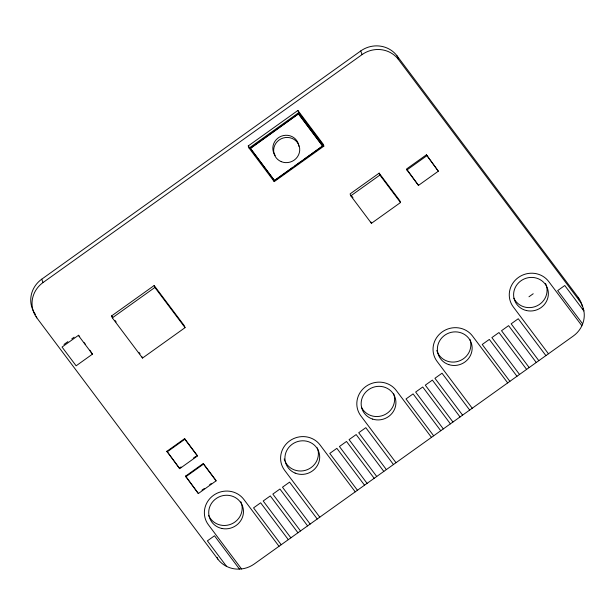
<?xml version="1.0" encoding="UTF-8"?>
<svg xmlns="http://www.w3.org/2000/svg" width="615" height="615" viewBox="0 0 615 615"><rect width="100%" height="100%" fill="white"/><g stroke="black" fill="none" stroke-linecap="round" stroke-linejoin="round"><path stroke-width="0.92" d="M36.185 316.179L36.831 317.87L217.841 559.127A26.222 25.054 -20.9 0 0 225.228 565.669L228.234 567.145A26.222 25.054 -20.9 0 0 238.128 569.136L241.541 568.944A26.222 25.054 -20.9 0 0 254.195 564.032L573.272 336.051A26.222 25.054 -20.9 0 0 581.89 325.758L583.105 322.644A26.222 25.054 -20.9 0 0 584.158 312.835L583.62 309.599A26.222 25.054 -20.9 0 0 579.461 300.75L578.169 297.368L397.067 55.873A26.222 25.054 -20.9 0 0 360.713 50.968L41.728 279.187A26.222 25.054 -20.9 0 0 33.364 311.013M36.831 317.87A26.222 25.054 -20.9 0 1 43.019 282.569L362.097 54.589A26.222 25.054 -20.9 0 1 398.451 59.494L579.461 300.75M248.26 145.924L297.891 110.462L323.036 143.972L323.867 146.139L274.229 181.61L249.09 148.1L248.26 145.924L249.398 147.446M249.09 148.1L298.721 112.637L297.891 110.462M250.297 148.261L298.513 113.813L322.652 145.978L274.528 180.672L250.297 148.261L274.528 180.672M250.39 148.507L298.513 113.813M274.436 180.433L293.101 167.096M294.654 165.981L301.658 160.984M303.21 159.869L310.206 154.872M311.767 153.758L322.652 145.978M64.006 344.415L67.896 341.64M71.778 338.865L74.108 337.197M111.599 315.918L154.15 285.521L184.316 325.727L185.054 327.657L142.511 358.061L112.337 317.847L111.599 315.918L112.745 317.432M112.337 317.847L154.888 287.451L154.15 285.521M92.434 354.155L76.129 365.81L62.046 347.045L78.359 335.39L92.434 354.155L89.813 350.189M379.155 173.138L350.081 193.91L350.819 195.839L371.437 223.314L400.503 202.543L399.765 200.613L379.155 173.138L379.893 175.067L400.503 202.543M350.819 195.839L379.893 175.067M426.403 154.819L406.546 169.002L406.915 169.971L418.484 185.384L438.334 171.193L426.403 154.819L438.334 171.193M406.915 169.971L426.772 155.779M166.896 451.302L184.623 438.641L197.192 455.392L197.423 455.999L179.695 468.661L166.896 451.302L179.695 468.661M167.126 451.91L184.854 439.241L184.623 438.641M179.465 468.061L181.002 466.954M193.341 458.144L195.647 456.491M185.553 476.171L203.273 463.502L215.85 480.261L216.08 480.861L198.353 493.53L185.553 476.171L198.353 493.53M185.784 476.771L203.504 464.11L203.273 463.502M201.974 490.17L204.288 488.518M209.684 484.666L211.222 483.567M528.962 296.784L533.213 293.747M582.636 323.851L557.674 290.58L564.762 285.514L583.843 310.936L582.874 308.399M581.89 325.758L548.718 281.539A21.856 20.879 -20.9 0 0 518.414 277.457A21.856 20.879 -20.9 0 0 513.264 306.877L548.457 353.786M407.099 169.732L418.484 185.384M545.905 355.608L518.253 318.747L511.157 323.821L538.817 360.674M536.265 362.496L508.605 325.643L501.517 330.709L529.169 367.562M526.617 369.392L498.965 332.531L491.877 337.597L519.529 374.458M516.977 376.28L489.325 339.418L482.229 344.485L509.889 381.346M507.69 382.914L472.489 336.005A21.856 20.879 -20.9 0 0 442.193 331.916A21.856 20.879 -20.9 0 0 437.034 361.336L472.235 408.245M298.721 112.637L323.867 146.139M298.606 114.052L322.744 146.224M351.803 196.193L352.949 197.722M469.683 410.074L442.024 373.213L434.936 378.279L462.588 415.14M460.035 416.962L432.383 380.101L425.296 385.167L452.948 422.028M253.403 152.781L255.686 155.826M261.975 164.205L263.112 165.727M450.395 423.85L422.743 386.996L415.648 392.062L443.307 428.916M440.755 430.738L413.096 393.884L406.008 398.951L433.66 435.804M431.461 437.38L396.268 390.471A21.856 20.879 -20.9 0 0 365.971 386.381A21.856 20.879 -20.9 0 0 360.813 415.802L396.006 462.711M393.454 464.533L365.802 427.679L358.714 432.745L386.366 469.599M383.814 471.421L356.162 434.567L349.066 439.633L376.726 476.487M374.174 478.316L346.514 441.455L339.426 446.521L367.078 483.382M364.526 485.204L336.874 448.343L329.778 453.409L357.438 490.27M355.239 491.839L320.038 444.929A21.856 20.879 -20.9 0 0 289.742 440.84A21.856 20.879 -20.9 0 0 284.591 470.26L319.785 517.169M154.888 287.451L185.054 327.657M317.232 518.999L289.58 482.137L282.485 487.203L310.144 524.065M307.592 525.887L279.933 489.025L272.845 494.091L300.497 530.953M297.944 532.774L270.293 495.921L263.197 500.987L290.857 537.841M288.304 539.67L260.645 502.809L253.557 507.875L281.209 544.736M115.02 320.469L116.158 321.983M138.929 352.334L140.066 353.848M279.01 546.305L243.817 499.395A21.856 20.879 -20.9 0 0 213.52 495.306A21.856 20.879 -20.9 0 0 208.362 524.726L241.541 568.944M184.854 439.241L197.423 455.999M203.504 464.11L216.08 480.861M78.551 335.175L79.681 336.674M84.186 342.686L85.308 344.185M239.45 569.06L214.489 535.788L207.393 540.854L226.474 566.277M397.067 55.873L398.451 59.494M360.713 50.968L362.097 54.589M370.945 222.023L371.437 223.314M273.675 180.157L274.229 181.61M142.019 356.769L142.511 358.061M217.195 557.436L217.841 559.127M41.728 279.187L43.019 282.569M35.539 314.488A26.222 25.054 -20.9 0 1 33.748 311.736M393.669 393.746A17.481 16.697 -20.9 0 1 383.814 415.11A17.481 16.697 -20.9 0 1 361.52 407.361M578.169 297.368A26.222 25.054 -20.9 0 1 582.328 306.216M317.302 447.835A17.481 16.697 -20.9 0 1 307.554 469.583A17.481 16.697 -20.9 0 1 285.091 461.396M284.745 460.597A17.481 16.697 -20.9 0 1 284.199 458.936M469.914 339.342A17.481 16.697 -20.9 0 1 458.69 361.159A17.481 16.697 -20.9 0 1 436.758 350.396M240.872 501.802A17.481 16.697 -20.9 0 1 231.425 524.011A17.481 16.697 -20.9 0 1 208.723 515.547M545.551 283.477A17.481 16.697 -20.9 0 1 536.826 305.932A17.481 16.697 -20.9 0 1 513.84 298.183M275.22 155.464A13.115 12.523 -20.9 0 1 281.324 136.192A13.115 12.523 -20.9 0 1 298.844 146.316M448.804 364.626A17.481 16.697 -20.9 0 0 471.89 345.261A17.481 16.697 -20.9 0 0 443.599 336.128A17.481 16.697 -20.9 0 0 448.804 364.626M372.644 419.107A17.481 16.697 -20.9 0 0 395.653 399.658A17.481 16.697 -20.9 0 0 367.316 390.633A17.481 16.697 -20.9 0 0 372.644 419.107M295.123 473.096A17.481 16.697 -20.9 0 0 319.615 455.454A17.481 16.697 -20.9 0 0 292.202 444.23A17.481 16.697 -20.9 0 0 295.123 473.096M222.007 528.5A17.481 16.697 -20.9 0 0 242.771 506.822A17.481 16.697 -20.9 0 0 213.497 500.848A17.481 16.697 -20.9 0 0 222.007 528.5M526.548 310.575A17.481 16.697 -20.9 0 0 547.765 289.311A17.481 16.697 -20.9 0 0 518.653 282.739A17.481 16.697 -20.9 0 0 526.548 310.575M281.247 161.653A13.115 12.523 -20.9 0 0 299.674 148.484A13.115 12.523 -20.9 0 0 279.149 139.989A13.115 12.523 -20.9 0 0 281.247 161.653"/></g></svg>
